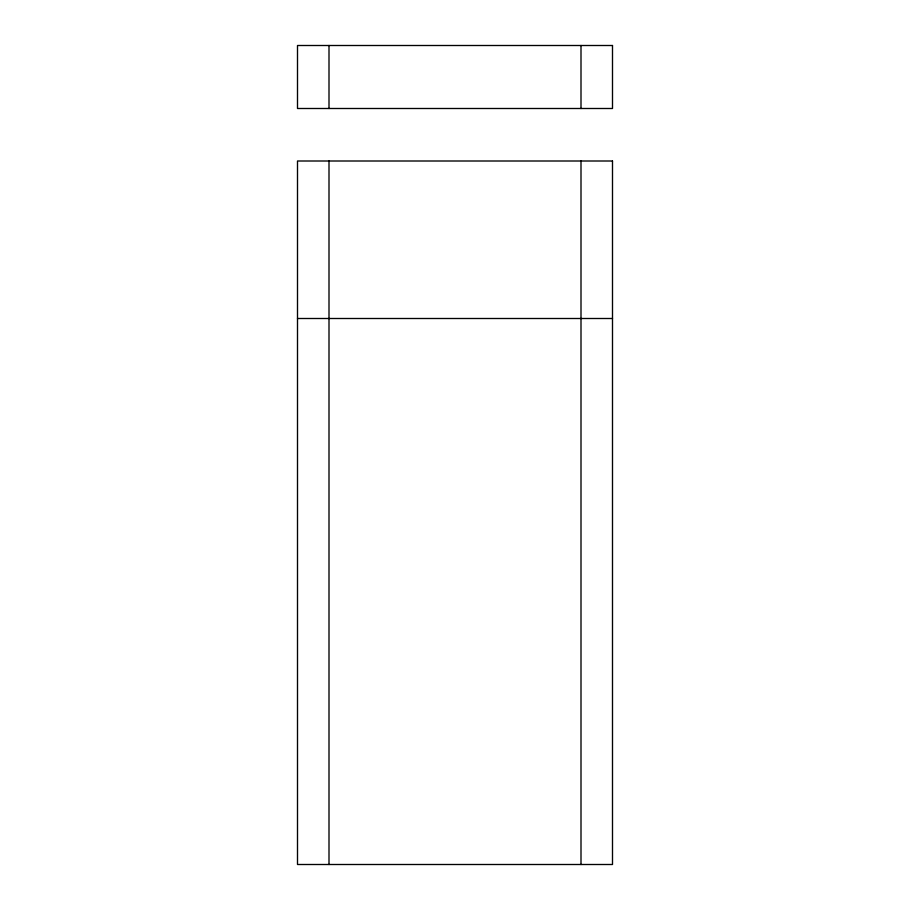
<?xml version="1.0" encoding="UTF-8"?>
<svg xmlns="http://www.w3.org/2000/svg" width="910" height="910" viewBox="0 0 910 910"><rect width="100%" height="100%" fill="white"/><g stroke="black" fill="none" stroke-linecap="round" stroke-linejoin="round"><path stroke-width="1.36" d="M297.502 318.5L612.498 318.5M581.001 45.5L581.001 108.495M581.001 161.002L581.001 864.5M328.999 45.5L328.999 108.495M328.999 161.002L328.999 864.5M612.498 45.5L297.502 45.5L297.502 108.495L612.498 108.495L612.498 45.5M612.498 161.002L297.502 161.002L297.502 864.5L612.498 864.5L612.498 161.002"/></g></svg>
